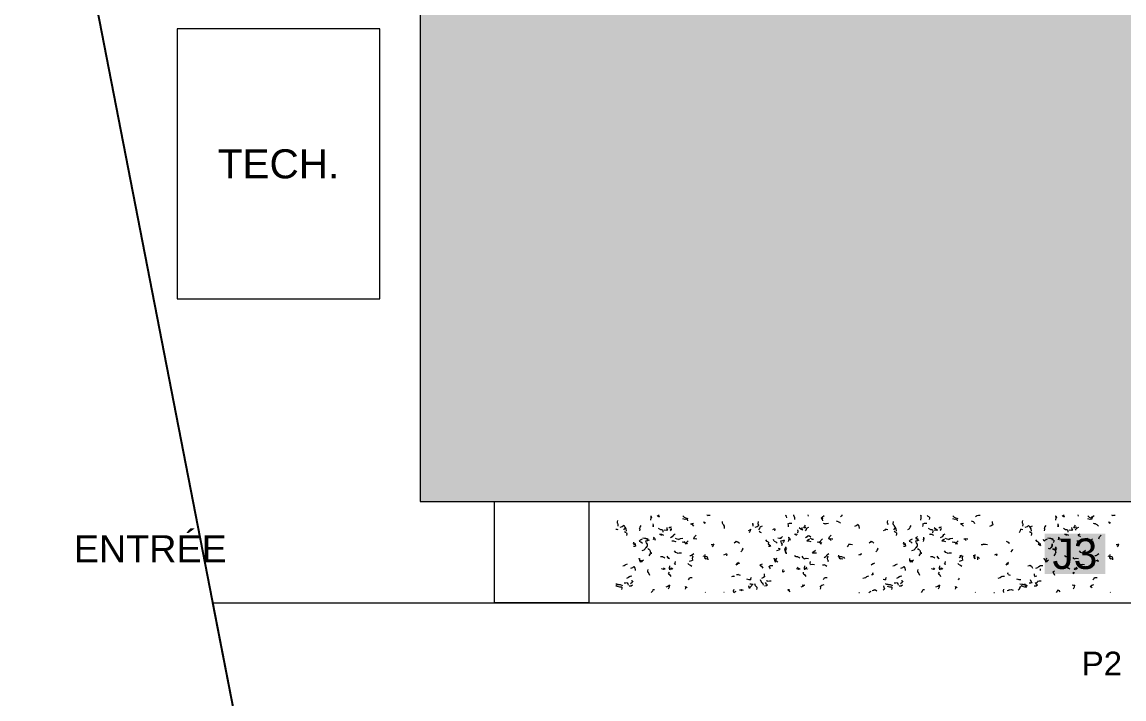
# Model space of a CAD drawing. Header units: metres. Extents: x 0 to 46.1, y -33.1 to 1.9.
# Drawn here: x 0 to 16.33, y -15.93 to -5.9 of the extents above; entities that cross this region are included whole.
import ezdxf
from ezdxf.enums import TextEntityAlignment as Align

# ---------------------------------------------------------------- set-up
doc = ezdxf.new("R2010")
doc.units = ezdxf.units.M
doc.header["$LTSCALE"] = 0.02
doc.layers.add('AB_EXT_COUVRE', color=8, linetype='Continuous', lineweight=9)
for name, color, linetype, lineweight, true_color in [('CONTEXT', 7, 'Continuous', 13, 0x787878), ('SEEN', 7, 'Continuous', 20, 0x000000), ('SITE', 7, 'Continuous', 25, 0x000000), ('TEXT', 7, 'Continuous', 13, 0x000000)]:
    doc.layers.add(name, color=color, linetype=linetype, lineweight=lineweight, true_color=true_color)
doc.layers.add('FILL_(255, 255, 255)', color=7, linetype='Continuous', true_color=0xffffff)
doc.layers.add('FILL_chambre', color=7, linetype='Continuous', true_color=0xf2e5d8)
doc.styles.add('JV', font='arial.ttf')

msp = doc.modelspace()

# ---------------------------------------------------------------- hatches: boundary and pattern name
at = {"layer": 'FILL_(255, 255, 255)'}
msp.add_hatch(color=256, dxfattribs=at).paths.add_polyline_path([(16.05, -14.075), (16.05, -13.475), (15.15, -13.475), (15.15, -14.075), (16.05, -14.075)])
at = {"layer": 'FILL_chambre'}
msp.add_hatch(color=256, dxfattribs=at).paths.add_polyline_path([(38.3, -13), (38.3, -4), (5.9, -4), (5.9, -13), (38.3, -13)])

# ---------------------------------------------------------------- linework, layer by layer
at = {"layer": 'AB_EXT_COUVRE', "lineweight": 9, "true_color": 0x606060, "transparency": 33554585}
for points in [[(9.315, -13.213), (9.319, -13.241), (9.311, -13.277)], [(9.315, -13.213), (9.324, -13.225), (9.329, -13.242)], [(9.445, -13.233), (9.426, -13.224), (9.409, -13.206)], [(9.445, -13.233), (9.436, -13.209), (9.436, -13.2)], [(9.842, -13.247), (9.817, -13.237), (9.792, -13.213)], [(10.154, -13.207), (10.152, -13.2)], [(10.154, -13.207), (10.172, -13.201), (10.197, -13.201)], [(11.315, -13.213), (11.323, -13.2)], [(11.315, -13.213), (11.324, -13.225), (11.329, -13.242)], [(11.445, -13.233), (11.436, -13.209), (11.436, -13.2)], [(11.644, -13.2), (11.646, -13.22)], [(11.842, -13.247), (11.858, -13.227), (11.887, -13.21)], [(12.154, -13.207), (12.144, -13.218), (12.128, -13.226)], [(12.154, -13.207), (12.152, -13.2)], [(13.315, -13.213), (13.319, -13.241), (13.311, -13.277)], [(13.315, -13.213), (13.323, -13.2)], [(13.445, -13.233), (13.426, -13.224), (13.409, -13.206)], [(13.842, -13.247), (13.817, -13.237), (13.792, -13.213)], [(14.154, -13.207), (14.144, -13.218), (14.128, -13.226)], [(14.154, -13.207), (14.172, -13.201), (14.197, -13.201)], [(15.315, -13.213), (15.319, -13.241), (15.311, -13.277)], [(15.315, -13.213), (15.324, -13.225), (15.329, -13.242)], [(15.445, -13.233), (15.426, -13.224), (15.409, -13.206)], [(15.445, -13.233), (15.436, -13.209), (15.436, -13.2)], [(15.644, -13.2), (15.646, -13.22)], [(15.842, -13.247), (15.817, -13.237), (15.792, -13.213)], [(15.842, -13.247), (15.858, -13.227), (15.887, -13.21)], [(16.154, -13.207), (16.152, -13.2)], [(16.154, -13.207), (16.172, -13.201), (16.197, -13.201)], [(8.825, -13.32), (8.824, -13.304), (8.83, -13.284)], [(8.825, -13.32), (8.829, -13.339), (8.826, -13.364)], [(8.915, -13.358), (8.893, -13.375), (8.859, -13.384)], [(8.934, -13.383), (8.927, -13.402), (8.91, -13.42)], [(8.915, -13.358), (8.927, -13.37), (8.934, -13.39)], [(8.934, -13.383), (8.947, -13.406), (8.953, -13.439)], [(9.15, -13.401), (9.157, -13.379), (9.173, -13.357)], [(9.347, -13.333), (9.349, -13.35), (9.343, -13.371)], [(9.347, -13.333), (9.353, -13.352), (9.351, -13.376)], [(9.571, -13.425), (9.561, -13.409), (9.557, -13.387)], [(9.585, -13.389), (9.6, -13.38), (9.622, -13.375)], [(9.585, -13.389), (9.597, -13.383), (9.614, -13.381)], [(9.85, -13.263), (9.824, -13.266), (9.793, -13.258)], [(9.842, -13.247), (9.853, -13.264), (9.858, -13.289)], [(9.85, -13.263), (9.857, -13.253), (9.869, -13.246)], [(9.903, -13.333), (9.922, -13.325), (9.947, -13.323)], [(9.903, -13.333), (9.927, -13.342), (9.951, -13.364)], [(10.097, -13.3), (10.113, -13.308), (10.129, -13.324)], [(10.097, -13.3), (10.106, -13.31), (10.113, -13.327)], [(10.389, -13.339), (10.381, -13.321), (10.38, -13.296)], [(10.389, -13.339), (10.401, -13.365), (10.404, -13.4)], [(10.825, -13.32), (10.827, -13.332), (10.823, -13.346)], [(10.825, -13.32), (10.829, -13.339), (10.826, -13.364)], [(10.915, -13.358), (10.893, -13.375), (10.859, -13.384)], [(10.915, -13.358), (10.909, -13.331), (10.913, -13.296)], [(10.934, -13.383), (10.927, -13.402), (10.91, -13.42)], [(10.934, -13.383), (10.948, -13.371), (10.971, -13.362)], [(11.347, -13.333), (11.372, -13.323), (11.406, -13.323)], [(11.347, -13.333), (11.353, -13.352), (11.351, -13.376)], [(11.445, -13.233), (11.447, -13.249), (11.443, -13.269)], [(11.571, -13.425), (11.561, -13.409), (11.557, -13.387)], [(11.585, -13.389), (11.592, -13.37), (11.61, -13.349)], [(11.585, -13.389), (11.597, -13.383), (11.614, -13.381)], [(11.619, -13.4), (11.634, -13.389), (11.657, -13.383)], [(11.842, -13.247), (11.853, -13.264), (11.858, -13.289)], [(11.85, -13.263), (11.854, -13.246), (11.866, -13.229)], [(11.85, -13.263), (11.857, -13.253), (11.869, -13.246)], [(11.903, -13.333), (11.89, -13.332), (11.875, -13.325)], [(11.903, -13.333), (11.922, -13.325), (11.947, -13.323)], [(12.097, -13.3), (12.084, -13.299), (12.069, -13.291)], [(12.097, -13.3), (12.113, -13.308), (12.129, -13.324)], [(12.389, -13.339), (12.367, -13.357), (12.333, -13.369)], [(12.389, -13.339), (12.401, -13.365), (12.404, -13.4)], [(12.825, -13.32), (12.827, -13.332), (12.823, -13.346)], [(12.825, -13.32), (12.824, -13.304), (12.83, -13.284)], [(12.915, -13.358), (12.909, -13.331), (12.913, -13.296)], [(12.934, -13.383), (12.927, -13.402), (12.91, -13.42)], [(12.915, -13.358), (12.927, -13.37), (12.934, -13.39)], [(12.934, -13.383), (12.947, -13.406), (12.953, -13.439)], [(13.15, -13.401), (13.157, -13.379), (13.173, -13.357)], [(13.347, -13.333), (13.349, -13.35), (13.343, -13.371)], [(13.347, -13.333), (13.372, -13.323), (13.406, -13.323)], [(13.445, -13.233), (13.447, -13.249), (13.443, -13.269)], [(13.585, -13.389), (13.6, -13.38), (13.622, -13.375)], [(13.585, -13.389), (13.597, -13.383), (13.614, -13.381)], [(13.85, -13.263), (13.824, -13.266), (13.793, -13.258)], [(13.842, -13.247), (13.853, -13.264), (13.858, -13.289)], [(13.85, -13.263), (13.857, -13.253), (13.869, -13.246)], [(13.903, -13.333), (13.922, -13.325), (13.947, -13.323)], [(13.903, -13.333), (13.927, -13.342), (13.951, -13.364)], [(14.097, -13.3), (14.084, -13.299), (14.069, -13.291)], [(14.097, -13.3), (14.106, -13.31), (14.113, -13.327)], [(14.389, -13.339), (14.367, -13.357), (14.333, -13.369)], [(14.389, -13.339), (14.381, -13.321), (14.38, -13.296)], [(14.825, -13.32), (14.824, -13.304), (14.83, -13.284)], [(14.825, -13.32), (14.829, -13.339), (14.826, -13.364)], [(14.915, -13.358), (14.893, -13.375), (14.859, -13.384)], [(14.915, -13.358), (14.927, -13.37), (14.934, -13.39)], [(14.934, -13.383), (14.948, -13.371), (14.971, -13.362)], [(14.934, -13.383), (14.947, -13.406), (14.953, -13.439)], [(15.15, -13.401), (15.157, -13.379), (15.173, -13.357)], [(15.347, -13.333), (15.349, -13.35), (15.343, -13.371)], [(15.347, -13.333), (15.353, -13.352), (15.351, -13.376)], [(15.571, -13.425), (15.561, -13.409), (15.557, -13.387)], [(15.585, -13.389), (15.592, -13.37), (15.61, -13.349)], [(15.585, -13.389), (15.6, -13.38), (15.622, -13.375)], [(15.619, -13.4), (15.634, -13.389), (15.657, -13.383)], [(15.85, -13.263), (15.824, -13.266), (15.793, -13.258)], [(15.85, -13.263), (15.854, -13.246), (15.866, -13.229)], [(15.903, -13.333), (15.89, -13.332), (15.875, -13.325)], [(15.903, -13.333), (15.927, -13.342), (15.951, -13.364)], [(16.097, -13.3), (16.113, -13.308), (16.129, -13.324)], [(16.097, -13.3), (16.106, -13.31), (16.113, -13.327)], [(8.8, -13.409), (8.811, -13.409), (8.829, -13.416)], [(8.957, -13.464), (8.942, -13.46), (8.926, -13.449)], [(8.957, -13.464), (8.959, -13.481), (8.954, -13.502)], [(9.15, -13.401), (9.152, -13.415), (9.147, -13.433)], [(9.242, -13.547), (9.223, -13.55), (9.2, -13.544)], [(9.242, -13.547), (9.256, -13.548), (9.273, -13.554)], [(9.358, -13.528), (9.359, -13.546), (9.351, -13.567)], [(9.358, -13.528), (9.373, -13.545), (9.383, -13.573)], [(9.491, -13.422), (9.463, -13.418), (9.431, -13.4)], [(9.447, -13.486), (9.473, -13.487), (9.504, -13.499)], [(9.447, -13.486), (9.462, -13.492), (9.477, -13.506)], [(9.491, -13.422), (9.497, -13.437), (9.496, -13.456)], [(9.571, -13.425), (9.546, -13.431), (9.514, -13.427)], [(9.619, -13.4), (9.615, -13.413), (9.604, -13.427)], [(9.619, -13.4), (9.616, -13.416), (9.605, -13.434)], [(9.649, -13.505), (9.633, -13.524), (9.606, -13.54)], [(9.649, -13.505), (9.66, -13.492), (9.678, -13.481)], [(9.728, -13.563), (9.707, -13.56), (9.682, -13.548)], [(9.728, -13.563), (9.754, -13.55), (9.79, -13.545)], [(9.953, -13.554), (9.963, -13.526), (9.987, -13.499)], [(9.953, -13.554), (9.979, -13.549), (10, -13.553)], [(10.795, -13.409), (10.782, -13.424), (10.76, -13.437)], [(10.795, -13.409), (10.79, -13.437), (10.773, -13.467)], [(10.957, -13.464), (10.939, -13.457), (10.922, -13.441)], [(10.957, -13.464), (10.942, -13.46), (10.926, -13.449)], [(11.15, -13.401), (11.138, -13.412), (11.118, -13.42)], [(11.15, -13.401), (11.152, -13.415), (11.147, -13.433)], [(11.242, -13.547), (11.223, -13.55), (11.2, -13.544)], [(11.242, -13.547), (11.252, -13.532), (11.27, -13.517)], [(11.358, -13.528), (11.36, -13.556), (11.35, -13.591)], [(11.358, -13.528), (11.373, -13.545), (11.383, -13.573)], [(11.447, -13.486), (11.465, -13.481), (11.489, -13.484)], [(11.447, -13.486), (11.462, -13.492), (11.477, -13.506)], [(11.491, -13.422), (11.494, -13.442), (11.489, -13.466)], [(11.491, -13.422), (11.497, -13.437), (11.496, -13.456)], [(11.571, -13.425), (11.544, -13.415), (11.517, -13.393)], [(11.619, -13.4), (11.616, -13.416), (11.605, -13.434)], [(11.649, -13.505), (11.633, -13.524), (11.606, -13.54)], [(11.649, -13.505), (11.667, -13.511), (11.685, -13.526)], [(11.728, -13.563), (11.707, -13.56), (11.682, -13.548)], [(11.953, -13.554), (11.963, -13.526), (11.987, -13.499)], [(11.953, -13.554), (11.979, -13.549), (12, -13.553)], [(12.795, -13.409), (12.782, -13.424), (12.76, -13.437)], [(12.795, -13.409), (12.811, -13.409), (12.829, -13.416)], [(12.957, -13.464), (12.939, -13.457), (12.922, -13.441)], [(12.957, -13.464), (12.959, -13.481), (12.954, -13.502)], [(13.15, -13.401), (13.138, -13.412), (13.118, -13.42)], [(13.242, -13.547), (13.252, -13.532), (13.27, -13.517)], [(13.242, -13.547), (13.256, -13.548), (13.273, -13.554)], [(13.358, -13.528), (13.36, -13.556), (13.35, -13.591)], [(13.358, -13.528), (13.359, -13.546), (13.351, -13.567)], [(13.491, -13.422), (13.463, -13.418), (13.431, -13.4)], [(13.447, -13.486), (13.465, -13.481), (13.489, -13.484)], [(13.447, -13.486), (13.473, -13.487), (13.504, -13.499)], [(13.491, -13.422), (13.494, -13.442), (13.489, -13.466)], [(13.571, -13.425), (13.546, -13.431), (13.514, -13.427)], [(13.571, -13.425), (13.544, -13.415), (13.517, -13.393)], [(13.619, -13.4), (13.615, -13.413), (13.604, -13.427)], [(13.619, -13.4), (13.616, -13.416), (13.605, -13.434)], [(13.649, -13.505), (13.633, -13.524), (13.606, -13.54)], [(13.649, -13.505), (13.66, -13.492), (13.678, -13.481)], [(13.728, -13.563), (13.707, -13.56), (13.682, -13.548)], [(13.728, -13.563), (13.754, -13.55), (13.79, -13.545)], [(13.953, -13.554), (13.979, -13.549), (14, -13.553)], [(14.795, -13.409), (14.79, -13.437), (14.773, -13.467)], [(14.795, -13.409), (14.811, -13.409), (14.829, -13.416)], [(14.957, -13.464), (14.942, -13.46), (14.926, -13.449)], [(14.957, -13.464), (14.959, -13.481), (14.954, -13.502)], [(15.15, -13.401), (15.152, -13.415), (15.147, -13.433)], [(15.242, -13.547), (15.223, -13.55), (15.2, -13.544)], [(15.242, -13.547), (15.256, -13.548), (15.273, -13.554)], [(15.358, -13.528), (15.359, -13.546), (15.351, -13.567)], [(15.358, -13.528), (15.373, -13.545), (15.383, -13.573)], [(15.491, -13.422), (15.463, -13.418), (15.431, -13.4)], [(15.447, -13.486), (15.473, -13.487), (15.504, -13.499)], [(15.447, -13.486), (15.462, -13.492), (15.477, -13.506)], [(15.491, -13.422), (15.497, -13.437), (15.496, -13.456)], [(15.571, -13.425), (15.546, -13.431), (15.514, -13.427)], [(15.619, -13.4), (15.615, -13.413), (15.604, -13.427)], [(15.649, -13.505), (15.66, -13.492), (15.678, -13.481)], [(15.649, -13.505), (15.667, -13.511), (15.685, -13.526)], [(15.728, -13.563), (15.754, -13.55), (15.79, -13.545)], [(15.953, -13.554), (15.963, -13.526), (15.987, -13.499)], [(9.058, -13.602), (9.058, -13.615), (9.054, -13.63)], [(9.058, -13.602), (9.064, -13.619), (9.065, -13.641)], [(9.093, -13.656), (9.08, -13.665), (9.06, -13.669)], [(9.093, -13.656), (9.089, -13.642), (9.091, -13.624)], [(9.145, -13.589), (9.163, -13.569), (9.193, -13.554)], [(9.145, -13.589), (9.168, -13.597), (9.191, -13.617)], [(9.232, -13.703), (9.212, -13.72), (9.181, -13.731)], [(9.232, -13.703), (9.242, -13.682), (9.263, -13.662)], [(9.29, -13.572), (9.268, -13.583), (9.238, -13.586)], [(9.263, -13.628), (9.252, -13.615), (9.245, -13.594)], [(9.263, -13.628), (9.263, -13.657), (9.249, -13.69)], [(9.29, -13.572), (9.276, -13.574), (9.259, -13.569)], [(9.3, -13.72), (9.285, -13.711), (9.272, -13.695)], [(9.628, -13.585), (9.655, -13.582), (9.689, -13.591)], [(9.628, -13.585), (9.654, -13.584), (9.684, -13.594)], [(9.825, -13.606), (9.806, -13.609), (9.782, -13.603)], [(9.837, -13.631), (9.824, -13.615), (9.816, -13.592)], [(9.825, -13.606), (9.843, -13.613), (9.86, -13.628)], [(9.837, -13.631), (9.847, -13.607), (9.87, -13.585)], [(10.248, -13.634), (10.233, -13.641), (10.211, -13.641)], [(10.248, -13.634), (10.241, -13.652), (10.224, -13.67)], [(10.581, -13.588), (10.57, -13.604), (10.551, -13.619)], [(10.581, -13.588), (10.605, -13.597), (10.63, -13.619)], [(10.677, -13.71), (10.669, -13.728), (10.652, -13.745)], [(10.677, -13.71), (10.678, -13.699), (10.684, -13.685)], [(11.058, -13.602), (11.039, -13.591), (11.022, -13.571)], [(11.058, -13.602), (11.058, -13.615), (11.054, -13.63)], [(11.093, -13.656), (11.075, -13.649), (11.057, -13.631)], [(11.093, -13.656), (11.08, -13.665), (11.06, -13.669)], [(11.145, -13.589), (11.138, -13.58), (11.133, -13.566)], [(11.145, -13.589), (11.168, -13.597), (11.191, -13.617)], [(11.232, -13.703), (11.212, -13.72), (11.181, -13.731)], [(11.232, -13.703), (11.22, -13.704), (11.207, -13.699)], [(11.29, -13.572), (11.268, -13.583), (11.238, -13.586)], [(11.263, -13.628), (11.252, -13.615), (11.245, -13.594)], [(11.263, -13.628), (11.26, -13.642), (11.251, -13.658)], [(11.29, -13.572), (11.288, -13.592), (11.277, -13.614)], [(11.3, -13.72), (11.308, -13.697), (11.328, -13.674)], [(11.319, -13.751), (11.319, -13.724), (11.33, -13.692)], [(11.628, -13.585), (11.645, -13.568), (11.672, -13.555)], [(11.628, -13.585), (11.655, -13.582), (11.689, -13.591)], [(11.728, -13.563), (11.713, -13.563), (11.695, -13.558)], [(11.825, -13.606), (11.806, -13.609), (11.782, -13.603)], [(11.837, -13.631), (11.824, -13.615), (11.816, -13.592)], [(11.825, -13.606), (11.837, -13.579), (11.861, -13.552)], [(11.837, -13.631), (11.841, -13.618), (11.851, -13.606)], [(11.953, -13.554), (11.97, -13.56), (11.987, -13.576)], [(12, -13.553), (12.013, -13.556)], [(12.248, -13.634), (12.241, -13.652), (12.224, -13.67)], [(12.248, -13.634), (12.273, -13.632), (12.303, -13.64)], [(12.581, -13.588), (12.57, -13.604), (12.551, -13.619)], [(12.581, -13.588), (12.602, -13.597), (12.623, -13.617)], [(12.677, -13.71), (12.668, -13.728), (12.651, -13.744)], [(12.677, -13.71), (12.678, -13.699), (12.684, -13.685)], [(13.058, -13.602), (13.058, -13.615), (13.054, -13.63)], [(13.058, -13.602), (13.064, -13.619), (13.065, -13.641)], [(13.093, -13.656), (13.08, -13.665), (13.06, -13.669)], [(13.093, -13.656), (13.089, -13.642), (13.091, -13.624)], [(13.145, -13.589), (13.163, -13.569), (13.193, -13.554)], [(13.145, -13.589), (13.168, -13.597), (13.191, -13.617)], [(13.232, -13.703), (13.212, -13.72), (13.181, -13.731)], [(13.232, -13.703), (13.242, -13.682), (13.263, -13.662)], [(13.29, -13.572), (13.268, -13.583), (13.238, -13.586)], [(13.263, -13.628), (13.252, -13.615), (13.245, -13.594)], [(13.263, -13.628), (13.263, -13.657), (13.249, -13.69)], [(13.29, -13.572), (13.276, -13.574), (13.259, -13.569)], [(13.3, -13.72), (13.285, -13.711), (13.272, -13.695)], [(13.628, -13.585), (13.645, -13.568), (13.672, -13.555)], [(13.628, -13.585), (13.654, -13.584), (13.684, -13.594)], [(13.825, -13.606), (13.806, -13.609), (13.782, -13.603)], [(13.825, -13.606), (13.843, -13.613), (13.86, -13.628)], [(13.837, -13.631), (13.847, -13.607), (13.87, -13.585)], [(13.837, -13.631), (13.841, -13.618), (13.851, -13.606)], [(13.953, -13.554), (13.97, -13.56), (13.987, -13.576)], [(14, -13.553), (14.013, -13.556)], [(14.248, -13.634), (14.233, -13.641), (14.211, -13.641)], [(14.248, -13.634), (14.273, -13.632), (14.303, -13.64)], [(14.581, -13.588), (14.602, -13.597), (14.623, -13.617)], [(14.581, -13.588), (14.605, -13.597), (14.63, -13.619)], [(14.677, -13.71), (14.668, -13.728), (14.651, -13.744)], [(14.677, -13.71), (14.669, -13.728), (14.652, -13.745)], [(15.058, -13.602), (15.039, -13.591), (15.022, -13.571)], [(15.093, -13.656), (15.075, -13.649), (15.057, -13.631)], [(15.058, -13.602), (15.064, -13.619), (15.065, -13.641)], [(15.093, -13.656), (15.089, -13.642), (15.091, -13.624)], [(15.145, -13.589), (15.138, -13.58), (15.133, -13.566)], [(15.145, -13.589), (15.163, -13.569), (15.193, -13.554)], [(15.232, -13.703), (15.22, -13.704), (15.207, -13.699)], [(15.232, -13.703), (15.242, -13.682), (15.263, -13.662)], [(15.263, -13.628), (15.263, -13.657), (15.249, -13.69)], [(15.263, -13.628), (15.26, -13.642), (15.251, -13.658)], [(15.29, -13.572), (15.276, -13.574), (15.259, -13.569)], [(15.3, -13.72), (15.285, -13.711), (15.272, -13.695)], [(15.29, -13.572), (15.288, -13.592), (15.277, -13.614)], [(15.3, -13.72), (15.308, -13.697), (15.328, -13.674)], [(15.319, -13.751), (15.319, -13.724), (15.33, -13.692)], [(15.628, -13.585), (15.655, -13.582), (15.689, -13.591)], [(15.628, -13.585), (15.654, -13.584), (15.684, -13.594)], [(15.728, -13.563), (15.713, -13.563), (15.695, -13.558)], [(15.837, -13.631), (15.824, -13.615), (15.816, -13.592)], [(15.825, -13.606), (15.837, -13.579), (15.861, -13.552)], [(15.825, -13.606), (15.843, -13.613), (15.86, -13.628)], [(15.837, -13.631), (15.847, -13.607), (15.87, -13.585)], [(16.248, -13.634), (16.233, -13.641), (16.211, -13.641)], [(16.248, -13.634), (16.241, -13.652), (16.224, -13.67)], [(9.155, -13.872), (9.148, -13.858), (9.146, -13.838)], [(9.167, -13.898), (9.156, -13.876), (9.153, -13.845)], [(9.155, -13.872), (9.174, -13.876), (9.194, -13.888)], [(9.167, -13.898), (9.184, -13.88), (9.212, -13.866)], [(9.319, -13.751), (9.309, -13.778), (9.286, -13.805)], [(9.3, -13.72), (9.308, -13.739), (9.31, -13.766)], [(9.319, -13.751), (9.322, -13.763), (9.321, -13.778)], [(9.496, -13.818), (9.48, -13.821), (9.46, -13.818)], [(9.496, -13.818), (9.511, -13.823), (9.526, -13.836)], [(9.591, -13.85), (9.574, -13.835), (9.56, -13.809)], [(9.591, -13.85), (9.582, -13.843), (9.575, -13.831)], [(9.712, -13.768), (9.689, -13.755), (9.666, -13.731)], [(9.712, -13.768), (9.737, -13.759), (9.77, -13.759)], [(9.939, -13.868), (9.917, -13.882), (9.885, -13.888)], [(9.922, -13.801), (9.911, -13.804), (9.897, -13.804)], [(9.922, -13.801), (9.934, -13.785), (9.956, -13.771)], [(9.939, -13.868), (9.935, -13.84), (9.942, -13.804)], [(10.15, -13.818), (10.125, -13.819), (10.094, -13.809)], [(10.121, -13.848), (10.116, -13.82), (10.123, -13.784)], [(10.121, -13.848), (10.139, -13.846), (10.161, -13.85)], [(10.15, -13.818), (10.158, -13.838), (10.159, -13.865)], [(10.438, -13.774), (10.42, -13.788), (10.392, -13.797)], [(10.438, -13.774), (10.442, -13.787), (10.44, -13.804)], [(11.155, -13.872), (11.148, -13.858), (11.146, -13.838)], [(11.167, -13.898), (11.156, -13.876), (11.153, -13.845)], [(11.155, -13.872), (11.177, -13.879), (11.2, -13.897)], [(11.167, -13.898), (11.17, -13.87), (11.186, -13.837)], [(11.3, -13.72), (11.308, -13.739), (11.31, -13.766)], [(11.319, -13.751), (11.322, -13.763), (11.321, -13.778)], [(11.496, -13.818), (11.472, -13.818), (11.444, -13.807)], [(11.496, -13.818), (11.511, -13.823), (11.526, -13.836)], [(11.591, -13.85), (11.574, -13.835), (11.56, -13.809)], [(11.591, -13.85), (11.618, -13.842), (11.654, -13.843)], [(11.712, -13.768), (11.729, -13.744), (11.759, -13.724)], [(11.712, -13.768), (11.737, -13.759), (11.77, -13.759)], [(11.922, -13.801), (11.908, -13.819), (11.883, -13.834)], [(11.922, -13.801), (11.934, -13.785), (11.956, -13.771)], [(11.939, -13.868), (11.935, -13.84), (11.942, -13.804)], [(11.939, -13.868), (11.942, -13.88), (11.941, -13.895)], [(12.15, -13.818), (12.125, -13.819), (12.094, -13.809)], [(12.121, -13.848), (12.108, -13.826), (12.101, -13.795)], [(12.121, -13.848), (12.139, -13.846), (12.161, -13.85)], [(12.15, -13.818), (12.169, -13.827), (12.188, -13.845)], [(12.438, -13.774), (12.42, -13.788), (12.392, -13.797)], [(12.438, -13.774), (12.428, -13.785), (12.411, -13.794)], [(13.167, -13.898), (13.156, -13.876), (13.153, -13.845)], [(13.155, -13.872), (13.174, -13.876), (13.194, -13.888)], [(13.155, -13.872), (13.177, -13.879), (13.2, -13.897)], [(13.167, -13.898), (13.184, -13.88), (13.212, -13.866)], [(13.319, -13.751), (13.309, -13.778), (13.286, -13.805)], [(13.3, -13.72), (13.308, -13.739), (13.31, -13.766)], [(13.319, -13.751), (13.322, -13.763), (13.321, -13.778)], [(13.496, -13.818), (13.48, -13.821), (13.46, -13.818)], [(13.496, -13.818), (13.511, -13.823), (13.526, -13.836)], [(13.591, -13.85), (13.574, -13.835), (13.56, -13.809)], [(13.591, -13.85), (13.582, -13.843), (13.575, -13.831)], [(13.712, -13.768), (13.689, -13.755), (13.666, -13.731)], [(13.712, -13.768), (13.737, -13.759), (13.77, -13.759)], [(13.922, -13.801), (13.908, -13.819), (13.883, -13.834)], [(13.939, -13.868), (13.917, -13.882), (13.885, -13.888)], [(13.922, -13.801), (13.911, -13.804), (13.897, -13.804)], [(13.939, -13.868), (13.935, -13.84), (13.942, -13.804)], [(14.121, -13.848), (14.108, -13.826), (14.101, -13.795)], [(14.121, -13.848), (14.116, -13.82), (14.123, -13.784)], [(14.15, -13.818), (14.169, -13.827), (14.188, -13.845)], [(14.15, -13.818), (14.158, -13.838), (14.159, -13.865)], [(14.438, -13.774), (14.428, -13.785), (14.411, -13.794)], [(14.438, -13.774), (14.442, -13.787), (14.44, -13.804)], [(15.155, -13.872), (15.148, -13.858), (15.146, -13.838)], [(15.155, -13.872), (15.174, -13.876), (15.194, -13.888)], [(15.167, -13.898), (15.17, -13.87), (15.186, -13.837)], [(15.167, -13.898), (15.184, -13.88), (15.212, -13.866)], [(15.319, -13.751), (15.309, -13.778), (15.286, -13.805)], [(15.496, -13.818), (15.472, -13.818), (15.444, -13.807)], [(15.496, -13.818), (15.48, -13.821), (15.46, -13.818)], [(15.591, -13.85), (15.582, -13.843), (15.575, -13.831)], [(15.591, -13.85), (15.618, -13.842), (15.654, -13.843)], [(15.712, -13.768), (15.689, -13.755), (15.666, -13.731)], [(15.712, -13.768), (15.729, -13.744), (15.759, -13.724)], [(15.939, -13.868), (15.917, -13.882), (15.885, -13.888)], [(15.922, -13.801), (15.911, -13.804), (15.897, -13.804)], [(15.922, -13.801), (15.934, -13.785), (15.956, -13.771)], [(15.939, -13.868), (15.942, -13.88), (15.941, -13.895)], [(16.15, -13.818), (16.125, -13.819), (16.094, -13.809)], [(16.121, -13.848), (16.116, -13.82), (16.123, -13.784)], [(16.121, -13.848), (16.139, -13.846), (16.161, -13.85)], [(16.15, -13.818), (16.158, -13.838), (16.159, -13.865)], [(8.934, -13.944), (8.921, -13.954), (8.903, -13.959)], [(8.934, -13.944), (8.948, -13.932), (8.97, -13.925)], [(9.066, -13.963), (9.046, -13.982), (9.014, -13.995)], [(9.066, -13.963), (9.081, -13.987), (9.083, -14)], [(9.083, -14), (9.087, -14.022)], [(9.273, -14.048), (9.271, -14.029), (9.277, -14.007)], [(9.478, -14), (9.473, -13.999)], [(9.527, -14.004), (9.503, -14.006), (9.478, -14)], [(9.522, -14), (9.516, -13.995), (9.506, -13.981)], [(9.527, -14.004), (9.522, -14)], [(9.595, -14), (9.592, -13.987), (9.597, -13.953)], [(9.598, -14.014), (9.605, -14)], [(9.598, -14.014), (9.6, -14)], [(9.6, -14), (9.6, -13.996), (9.61, -13.976)], [(9.616, -13.982), (9.629, -13.989), (9.638, -14)], [(9.616, -13.982), (9.618, -13.994), (9.616, -14)], [(9.618, -14), (9.617, -14.01)], [(9.638, -14), (9.641, -14.004)], [(9.682, -13.936), (9.671, -13.931), (9.661, -13.92)], [(9.682, -13.936), (9.678, -13.914), (9.682, -13.887)], [(9.89, -13.937), (9.878, -13.932), (9.867, -13.921)], [(9.89, -13.937), (9.906, -13.944), (9.923, -13.961)], [(10.583, -13.939), (10.593, -13.918), (10.614, -13.899)], [(10.583, -13.939), (10.603, -13.922), (10.636, -13.91)], [(10.934, -13.944), (10.948, -13.932), (10.97, -13.925)], [(10.934, -13.944), (10.955, -13.96), (10.974, -13.987)], [(11.066, -13.963), (11.091, -13.951), (11.125, -13.947)], [(11.066, -13.963), (11.081, -13.987), (11.083, -14)], [(11.273, -14.048), (11.271, -14.029), (11.277, -14.007)], [(11.273, -14.048), (11.282, -14.038), (11.299, -14.029)], [(11.478, -14), (11.473, -13.999)], [(11.527, -14.004), (11.503, -14.006), (11.478, -14)], [(11.52, -14), (11.507, -13.994), (11.488, -13.974)], [(11.527, -14.004), (11.52, -14)], [(11.595, -14), (11.592, -13.987), (11.597, -13.953)], [(11.598, -14.014), (11.595, -14)], [(11.598, -14.014), (11.6, -14)], [(11.605, -14), (11.607, -13.994), (11.627, -13.975)], [(11.616, -14), (11.614, -14.009)], [(11.616, -13.982), (11.619, -13.994), (11.618, -14)], [(11.616, -13.982), (11.618, -13.994), (11.616, -14)], [(11.638, -14), (11.641, -14.004)], [(11.682, -13.936), (11.678, -13.914), (11.682, -13.887)], [(11.682, -13.936), (11.708, -13.929), (11.741, -13.933)], [(11.89, -13.937), (11.877, -13.943), (11.86, -13.946)], [(11.89, -13.937), (11.906, -13.944), (11.923, -13.961)], [(12.583, -13.939), (12.603, -13.922), (12.636, -13.91)], [(12.583, -13.939), (12.597, -13.927), (12.619, -13.919)], [(12.934, -13.944), (12.921, -13.954), (12.903, -13.959)], [(12.934, -13.944), (12.948, -13.932), (12.97, -13.925)], [(13.066, -13.963), (13.046, -13.982), (13.014, -13.995)], [(13.066, -13.963), (13.081, -13.987), (13.083, -14)], [(13.083, -14), (13.087, -14.022)], [(13.273, -14.048), (13.271, -14.029), (13.277, -14.007)], [(13.478, -14), (13.473, -13.999)], [(13.527, -14.004), (13.503, -14.006), (13.478, -14)], [(13.522, -14), (13.516, -13.995), (13.506, -13.981)], [(13.527, -14.004), (13.522, -14)], [(13.595, -14), (13.592, -13.987), (13.597, -13.953)], [(13.598, -14.014), (13.605, -14)], [(13.598, -14.014), (13.6, -14)], [(13.6, -14), (13.6, -13.996), (13.61, -13.976)], [(13.616, -13.982), (13.629, -13.989), (13.638, -14)], [(13.616, -13.982), (13.618, -13.994), (13.616, -14)], [(13.618, -14), (13.617, -14.01)], [(13.638, -14), (13.641, -14.004)], [(13.682, -13.936), (13.671, -13.931), (13.661, -13.92)], [(13.682, -13.936), (13.678, -13.914), (13.682, -13.887)], [(13.89, -13.937), (13.878, -13.932), (13.867, -13.921)], [(13.89, -13.937), (13.906, -13.944), (13.923, -13.961)], [(14.583, -13.939), (14.593, -13.918), (14.614, -13.899)], [(14.583, -13.939), (14.597, -13.927), (14.619, -13.919)], [(14.934, -13.944), (14.921, -13.954), (14.903, -13.959)], [(14.934, -13.944), (14.955, -13.96), (14.974, -13.987)], [(15.066, -13.963), (15.046, -13.982), (15.014, -13.995)], [(15.066, -13.963), (15.091, -13.951), (15.125, -13.947)], [(15.083, -14), (15.087, -14.022)], [(15.273, -14.048), (15.282, -14.038), (15.299, -14.029)], [(15.52, -14), (15.507, -13.994), (15.488, -13.974)], [(15.522, -14), (15.516, -13.995), (15.506, -13.981)], [(15.527, -14.004), (15.52, -14)], [(15.527, -14.004), (15.522, -14)], [(15.598, -14.014), (15.595, -14)], [(15.598, -14.014), (15.605, -14)], [(15.6, -14), (15.6, -13.996), (15.61, -13.976)], [(15.605, -14), (15.607, -13.994), (15.627, -13.975)], [(15.616, -14), (15.614, -14.009)], [(15.616, -13.982), (15.619, -13.994), (15.618, -14)], [(15.616, -13.982), (15.629, -13.989), (15.638, -14)], [(15.618, -14), (15.617, -14.01)], [(15.682, -13.936), (15.671, -13.931), (15.661, -13.92)], [(15.682, -13.936), (15.708, -13.929), (15.741, -13.933)], [(15.89, -13.937), (15.877, -13.943), (15.86, -13.946)], [(15.89, -13.937), (15.878, -13.932), (15.867, -13.921)], [(9.004, -14.113), (8.985, -14.128), (8.956, -14.139)], [(9.004, -14.113), (9.017, -14.105), (9.036, -14.101)], [(9.052, -14.182), (9.04, -14.202), (9.017, -14.22)], [(9.052, -14.182), (9.041, -14.179), (9.029, -14.17)], [(9.273, -14.048), (9.287, -14.066), (9.296, -14.092)], [(9.579, -14.071), (9.584, -14.06), (9.594, -14.049)], [(9.579, -14.071), (9.597, -14.086), (9.611, -14.112)], [(9.883, -14.135), (9.879, -14.148), (9.868, -14.162)], [(9.883, -14.135), (9.902, -14.126), (9.928, -14.125)], [(10.519, -14.112), (10.53, -14.105), (10.547, -14.102)], [(10.519, -14.112), (10.534, -14.107), (10.555, -14.107)], [(10.611, -14.083), (10.601, -14.087), (10.586, -14.088)], [(10.611, -14.083), (10.625, -14.085), (10.639, -14.094)], [(10.799, -14.16), (10.772, -14.161), (10.739, -14.151)], [(10.799, -14.16), (10.8, -14.142), (10.809, -14.121)], [(10.966, -14.205), (10.951, -14.188), (10.94, -14.162)], [(11.004, -14.113), (10.985, -14.128), (10.956, -14.139)], [(11.004, -14.113), (10.999, -14.094), (11, -14.071)], [(11.047, -14.242), (11.03, -14.227), (11.016, -14.202)], [(11.052, -14.182), (11.041, -14.179), (11.029, -14.17)], [(11.052, -14.182), (11.073, -14.176), (11.102, -14.178)], [(11.579, -14.071), (11.577, -14.06), (11.579, -14.045)], [(11.579, -14.071), (11.597, -14.086), (11.611, -14.112)], [(11.883, -14.135), (11.88, -14.146), (11.87, -14.158)], [(11.883, -14.135), (11.902, -14.126), (11.928, -14.125)], [(12.519, -14.112), (12.495, -14.13), (12.46, -14.139)], [(12.519, -14.112), (12.53, -14.105), (12.547, -14.102)], [(12.611, -14.083), (12.601, -14.087), (12.586, -14.088)], [(12.611, -14.083), (12.607, -14.069), (12.609, -14.051)], [(12.799, -14.16), (12.781, -14.162), (12.76, -14.156)], [(12.799, -14.16), (12.8, -14.142), (12.809, -14.121)], [(13.004, -14.113), (12.985, -14.128), (12.956, -14.139)], [(13.004, -14.113), (13.017, -14.105), (13.036, -14.101)], [(13.052, -14.182), (13.04, -14.202), (13.017, -14.22)], [(13.052, -14.182), (13.041, -14.179), (13.029, -14.17)], [(13.273, -14.048), (13.287, -14.066), (13.296, -14.092)], [(13.579, -14.071), (13.584, -14.06), (13.594, -14.049)], [(13.579, -14.071), (13.597, -14.086), (13.611, -14.112)], [(13.883, -14.135), (13.879, -14.148), (13.868, -14.162)], [(13.883, -14.135), (13.88, -14.146), (13.87, -14.158)], [(14.519, -14.112), (14.495, -14.13), (14.46, -14.139)], [(14.519, -14.112), (14.534, -14.107), (14.555, -14.107)], [(14.611, -14.083), (14.607, -14.069), (14.609, -14.051)], [(14.611, -14.083), (14.625, -14.085), (14.639, -14.094)], [(14.799, -14.16), (14.772, -14.161), (14.739, -14.151)], [(14.799, -14.16), (14.781, -14.162), (14.76, -14.156)], [(14.966, -14.205), (14.951, -14.188), (14.94, -14.162)], [(15.004, -14.113), (14.999, -14.094), (15, -14.071)], [(15.004, -14.113), (15.017, -14.105), (15.036, -14.101)], [(15.047, -14.242), (15.03, -14.227), (15.016, -14.202)], [(15.052, -14.182), (15.04, -14.202), (15.017, -14.22)], [(15.052, -14.182), (15.073, -14.176), (15.102, -14.178)], [(15.273, -14.048), (15.287, -14.066), (15.296, -14.092)], [(15.579, -14.071), (15.577, -14.06), (15.579, -14.045)], [(15.579, -14.071), (15.584, -14.06), (15.594, -14.049)], [(15.883, -14.135), (15.879, -14.148), (15.868, -14.162)], [(15.883, -14.135), (15.902, -14.126), (15.928, -14.125)], [(8.833, -14.231), (8.814, -14.229), (8.8, -14.222)], [(8.8, -14.256), (8.817, -14.239)], [(8.886, -14.27), (8.858, -14.272), (8.825, -14.262)], [(8.833, -14.231), (8.862, -14.232), (8.895, -14.245)], [(8.886, -14.27), (8.888, -14.286), (8.883, -14.305)], [(8.966, -14.205), (8.946, -14.21), (8.92, -14.208)], [(8.966, -14.205), (8.976, -14.218), (8.982, -14.238)], [(9.047, -14.242), (9.027, -14.253), (8.998, -14.257)], [(9.047, -14.242), (9.029, -14.252), (9.002, -14.255)], [(9.348, -14.309), (9.339, -14.331), (9.322, -14.35)], [(9.348, -14.309), (9.358, -14.304), (9.373, -14.303)], [(9.593, -14.24), (9.571, -14.259), (9.537, -14.272)], [(9.593, -14.24), (9.589, -14.268), (9.572, -14.299)], [(9.827, -14.259), (9.83, -14.277), (9.826, -14.299)], [(9.827, -14.259), (9.84, -14.264), (9.854, -14.276)], [(10.124, -14.35), (10.127, -14.346)], [(10.401, -14.347), (10.397, -14.35)], [(10.401, -14.347), (10.397, -14.35)], [(10.547, -14.347), (10.544, -14.326), (10.549, -14.3)], [(10.547, -14.347), (10.561, -14.337), (10.581, -14.331)], [(10.63, -14.307), (10.655, -14.304), (10.686, -14.312)], [(10.63, -14.307), (10.648, -14.311), (10.667, -14.323)], [(10.781, -14.289), (10.773, -14.273), (10.77, -14.25)], [(10.781, -14.289), (10.792, -14.264), (10.817, -14.239)], [(10.833, -14.231), (10.812, -14.232), (10.786, -14.224)], [(10.833, -14.231), (10.814, -14.229), (10.792, -14.218)], [(10.886, -14.27), (10.869, -14.251), (10.858, -14.221)], [(10.886, -14.27), (10.888, -14.286), (10.883, -14.305)], [(10.966, -14.205), (10.976, -14.218), (10.982, -14.238)], [(11.047, -14.242), (11.029, -14.252), (11.002, -14.255)], [(11.348, -14.309), (11.358, -14.304), (11.373, -14.303)], [(11.348, -14.309), (11.363, -14.32), (11.377, -14.34)], [(11.593, -14.24), (11.571, -14.259), (11.537, -14.272)], [(11.593, -14.24), (11.577, -14.243), (11.558, -14.239)], [(11.827, -14.259), (11.83, -14.277), (11.826, -14.299)], [(11.827, -14.259), (11.849, -14.241), (11.883, -14.229)], [(12.401, -14.347), (12.397, -14.35)], [(12.401, -14.347), (12.41, -14.35)], [(12.547, -14.347), (12.546, -14.35)], [(12.547, -14.347), (12.561, -14.337), (12.581, -14.331)], [(12.63, -14.307), (12.616, -14.318), (12.595, -14.324)], [(12.63, -14.307), (12.648, -14.311), (12.667, -14.323)], [(12.781, -14.289), (12.774, -14.303), (12.76, -14.316)], [(12.781, -14.289), (12.773, -14.273), (12.77, -14.25)], [(12.833, -14.231), (12.814, -14.229), (12.792, -14.218)], [(12.886, -14.27), (12.858, -14.272), (12.825, -14.262)], [(12.833, -14.231), (12.862, -14.232), (12.895, -14.245)], [(12.886, -14.27), (12.888, -14.286), (12.883, -14.305)], [(12.966, -14.205), (12.946, -14.21), (12.92, -14.208)], [(12.966, -14.205), (12.976, -14.218), (12.982, -14.238)], [(13.047, -14.242), (13.027, -14.253), (12.998, -14.257)], [(13.047, -14.242), (13.029, -14.252), (13.002, -14.255)], [(13.348, -14.309), (13.339, -14.331), (13.322, -14.35)], [(13.348, -14.309), (13.358, -14.304), (13.373, -14.303)], [(13.593, -14.24), (13.571, -14.259), (13.537, -14.272)], [(13.593, -14.24), (13.589, -14.268), (13.572, -14.299)], [(13.827, -14.259), (13.83, -14.277), (13.826, -14.299)], [(13.827, -14.259), (13.84, -14.264), (13.854, -14.276)], [(14.124, -14.35), (14.127, -14.346)], [(14.401, -14.347), (14.397, -14.35)], [(14.401, -14.347), (14.41, -14.35)], [(14.547, -14.347), (14.544, -14.326), (14.549, -14.3)], [(14.547, -14.347), (14.546, -14.35)], [(14.63, -14.307), (14.616, -14.318), (14.595, -14.324)], [(14.63, -14.307), (14.655, -14.304), (14.686, -14.312)], [(14.781, -14.289), (14.774, -14.303), (14.76, -14.316)], [(14.781, -14.289), (14.792, -14.264), (14.817, -14.239)], [(14.833, -14.231), (14.812, -14.232), (14.786, -14.224)], [(14.886, -14.27), (14.858, -14.272), (14.825, -14.262)], [(14.833, -14.231), (14.862, -14.232), (14.895, -14.245)], [(14.886, -14.27), (14.869, -14.251), (14.858, -14.221)], [(14.966, -14.205), (14.946, -14.21), (14.92, -14.208)], [(15.047, -14.242), (15.027, -14.253), (14.998, -14.257)], [(15.348, -14.309), (15.339, -14.331), (15.322, -14.35)], [(15.348, -14.309), (15.363, -14.32), (15.377, -14.34)], [(15.593, -14.24), (15.577, -14.243), (15.558, -14.239)], [(15.593, -14.24), (15.589, -14.268), (15.572, -14.299)], [(15.827, -14.259), (15.849, -14.241), (15.883, -14.229)], [(15.827, -14.259), (15.84, -14.264), (15.854, -14.276)], [(16.124, -14.35), (16.127, -14.346)]]:
    msp.add_lwpolyline(points, dxfattribs=at)
at = {"layer": 'CONTEXT'}
for points in [[(7, -13), (8.4, -13), (8.4, -14.5), (7, -14.5), (7, -13)], [(26.8, -16.3), (3.174, -16.3), (2.824, -14.5), (26.8, -14.5), (26.8, -16.3)]]:
    msp.add_lwpolyline(points, close=True, dxfattribs=at)
at = {"layer": 'SEEN'}
for points in [[(38.3, -13), (38.3, -4), (5.9, -4), (5.9, -13), (38.3, -13)], [(5.3, -10), (5.3, -6), (2.3, -6), (2.3, -10), (5.3, -10)]]:
    msp.add_lwpolyline(points, close=True, dxfattribs=at)
at = {"layer": 'SITE'}
msp.add_lwpolyline([(0, 0), (6.097, -31.313), (45.36, -23.668), (40.751, 0), (0, 0)], close=True, dxfattribs=at)

# ---------------------------------------------------------------- texts
at = {"layer": 'TEXT', "style": 'JV'}
for s, height, p in [('TECH.', 0.43, (3.8, -8)), ('ENTRÉE', 0.4, (1.9, -13.7)), ('J3', 0.45, (15.6, -13.775)), ('P2', 0.35, (16, -15.4))]:
    msp.add_text(s, height=height, dxfattribs=at).set_placement(p, align=Align.MIDDLE_CENTER)

doc.saveas('drawing.dxf')
